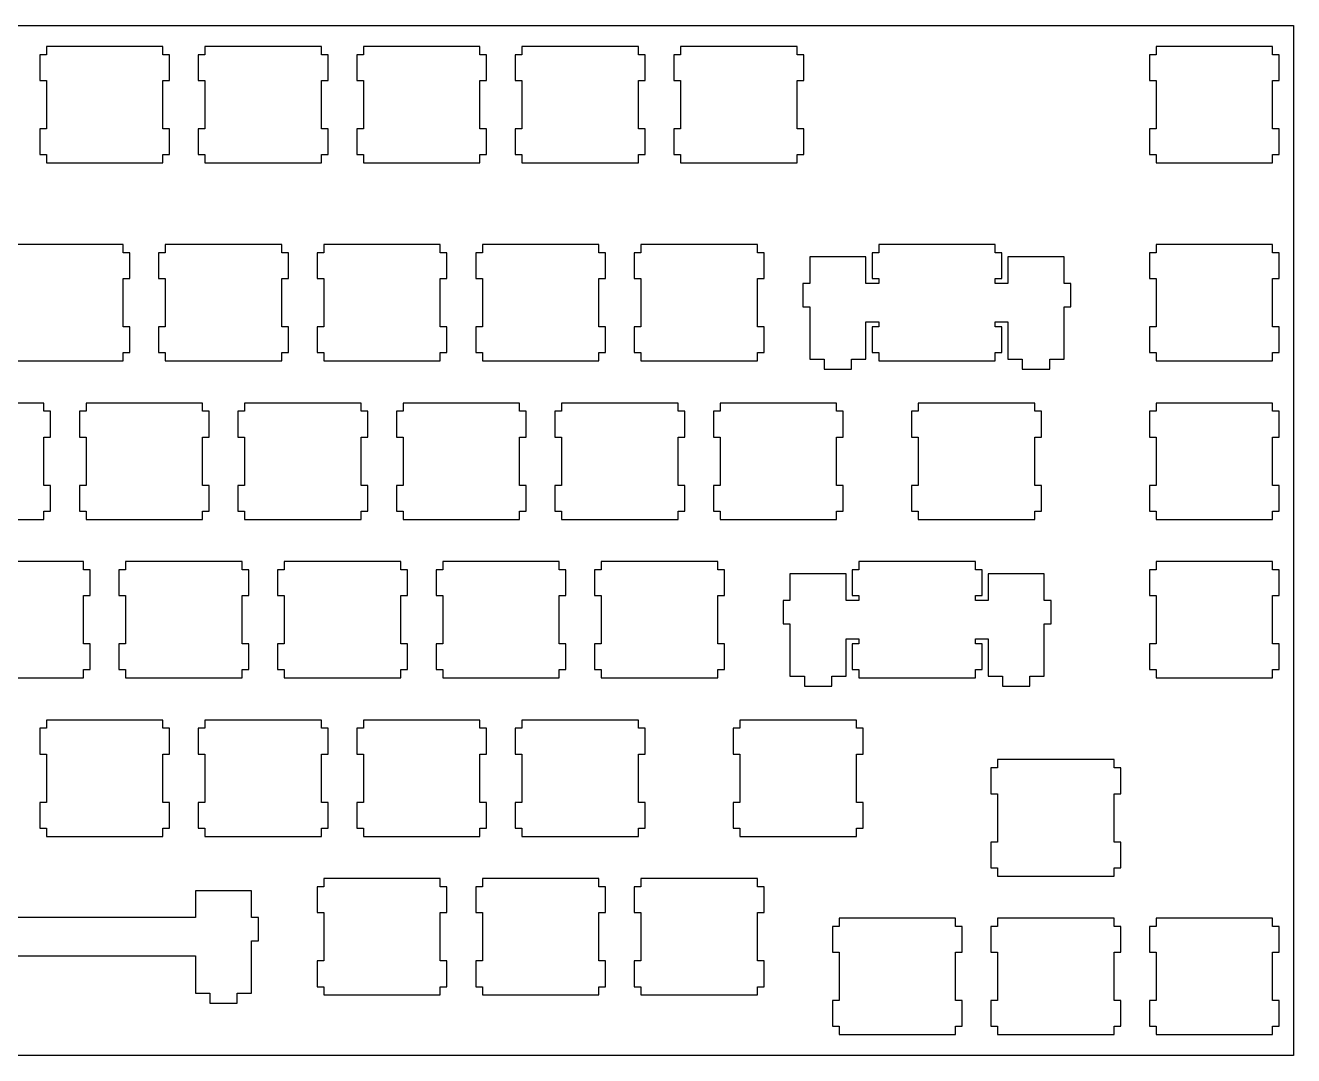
# Model space of a CAD drawing. Extents: x 0 to 310, y 0 to 124.
# Drawn here: x 157.3 to 309.7, y 0.3 to 124.1 of the extents above; entities that cross this region are included whole.
import ezdxf

# ---------------------------------------------------------------- set-up
doc = ezdxf.new("R2010")
doc.units = 0
doc.layers.get('0').update_dxf_attribs({"linetype": 'CONTINUOUS'})

msp = doc.modelspace()

# ---------------------------------------------------------------- linework, layer by layer
at = {"color": 0}
for p, q in [((0.09508, 124.083), (309.658, 124.083)), ((309.658, 124.083), (309.658, 0.25769)), ((159.782, 120.558), (158.981, 120.558)), ((158.981, 120.558), (158.981, 117.458)), ((159.782, 121.558), (159.782, 120.558)), ((173.782, 121.558), (159.782, 121.558)), ((173.782, 120.558), (173.782, 121.558)), ((174.581, 120.558), (173.782, 120.558)), ((174.581, 117.458), (174.581, 120.558)), ((178.832, 120.558), (178.031, 120.558)), ((178.031, 120.558), (178.031, 117.458)), ((178.832, 121.558), (178.832, 120.558)), ((192.832, 121.558), (178.832, 121.558)), ((192.832, 120.558), (192.832, 121.558)), ((193.631, 120.558), (192.832, 120.558)), ((193.631, 117.458), (193.631, 120.558)), ((197.882, 120.558), (197.081, 120.558)), ((197.081, 120.558), (197.081, 117.458)), ((197.882, 121.558), (197.882, 120.558)), ((211.882, 121.558), (197.882, 121.558)), ((211.882, 120.558), (211.882, 121.558)), ((212.681, 120.558), (211.882, 120.558)), ((212.681, 117.458), (212.681, 120.558)), ((216.932, 120.558), (216.131, 120.558)), ((216.131, 120.558), (216.131, 117.458)), ((216.932, 121.558), (216.932, 120.558)), ((230.932, 121.558), (216.932, 121.558)), ((230.932, 120.558), (230.932, 121.558)), ((231.731, 120.558), (230.932, 120.558)), ((231.731, 117.458), (231.731, 120.558)), ((235.982, 120.558), (235.181, 120.558)), ((235.181, 120.558), (235.181, 117.458)), ((235.982, 121.558), (235.982, 120.558)), ((249.982, 121.558), (235.982, 121.558)), ((249.982, 120.558), (249.982, 121.558)), ((250.781, 120.558), (249.982, 120.558)), ((250.781, 117.458), (250.781, 120.558)), ((293.132, 120.558), (292.331, 120.558)), ((292.331, 120.558), (292.331, 117.458)), ((293.132, 121.558), (293.132, 120.558)), ((307.132, 121.558), (293.132, 121.558)), ((307.132, 120.558), (307.132, 121.558)), ((307.931, 120.558), (307.132, 120.558)), ((307.931, 117.458), (307.931, 120.558)), ((158.981, 117.458), (159.782, 117.458)), ((159.782, 117.458), (159.782, 111.658)), ((173.782, 111.658), (173.782, 117.458)), ((173.782, 117.458), (174.581, 117.458)), ((178.031, 117.458), (178.832, 117.458)), ((178.832, 117.458), (178.832, 111.658)), ((192.832, 111.658), (192.832, 117.458)), ((192.832, 117.458), (193.631, 117.458)), ((197.081, 117.458), (197.882, 117.458)), ((197.882, 117.458), (197.882, 111.658)), ((211.882, 111.658), (211.882, 117.458)), ((211.882, 117.458), (212.681, 117.458)), ((216.131, 117.458), (216.932, 117.458)), ((216.932, 117.458), (216.932, 111.658)), ((230.932, 111.658), (230.932, 117.458)), ((230.932, 117.458), (231.731, 117.458)), ((235.181, 117.458), (235.982, 117.458)), ((235.982, 117.458), (235.982, 111.658)), ((249.982, 111.658), (249.982, 117.458)), ((249.982, 117.458), (250.781, 117.458)), ((292.331, 117.458), (293.132, 117.458)), ((293.132, 117.458), (293.132, 111.658)), ((307.132, 111.658), (307.132, 117.458)), ((307.132, 117.458), (307.931, 117.458)), ((159.782, 111.658), (158.981, 111.658)), ((158.981, 111.658), (158.981, 108.558)), ((174.581, 111.658), (173.782, 111.658)), ((174.581, 108.558), (174.581, 111.658)), ((178.832, 111.658), (178.031, 111.658)), ((178.031, 111.658), (178.031, 108.558)), ((193.631, 111.658), (192.832, 111.658)), ((193.631, 108.558), (193.631, 111.658)), ((197.882, 111.658), (197.081, 111.658)), ((197.081, 111.658), (197.081, 108.558)), ((212.681, 111.658), (211.882, 111.658)), ((212.681, 108.558), (212.681, 111.658)), ((216.932, 111.658), (216.131, 111.658)), ((216.131, 111.658), (216.131, 108.558)), ((231.731, 111.658), (230.932, 111.658)), ((231.731, 108.558), (231.731, 111.658)), ((235.982, 111.658), (235.181, 111.658)), ((235.181, 111.658), (235.181, 108.558)), ((250.781, 111.658), (249.982, 111.658)), ((250.781, 108.558), (250.781, 111.658)), ((293.132, 111.658), (292.331, 111.658)), ((292.331, 111.658), (292.331, 108.558)), ((307.931, 111.658), (307.132, 111.658)), ((307.931, 108.558), (307.931, 111.658)), ((158.981, 108.558), (159.782, 108.558)), ((159.782, 108.558), (159.782, 107.559)), ((173.782, 107.559), (173.782, 108.558)), ((173.782, 108.558), (174.581, 108.558)), ((178.031, 108.558), (178.832, 108.558)), ((178.832, 108.558), (178.832, 107.559)), ((192.832, 107.559), (192.832, 108.558)), ((192.832, 108.558), (193.631, 108.558)), ((197.081, 108.558), (197.882, 108.558)), ((197.882, 108.558), (197.882, 107.559)), ((211.882, 107.559), (211.882, 108.558)), ((211.882, 108.558), (212.681, 108.558)), ((216.131, 108.558), (216.932, 108.558)), ((216.932, 108.558), (216.932, 107.559)), ((230.932, 107.559), (230.932, 108.558)), ((230.932, 108.558), (231.731, 108.558)), ((235.181, 108.558), (235.982, 108.558)), ((235.982, 108.558), (235.982, 107.559)), ((249.982, 107.559), (249.982, 108.558)), ((249.982, 108.558), (250.781, 108.558)), ((292.331, 108.558), (293.132, 108.558)), ((293.132, 108.558), (293.132, 107.559)), ((307.132, 107.559), (307.132, 108.558)), ((307.132, 108.558), (307.931, 108.558)), ((159.782, 107.559), (173.782, 107.559)), ((178.832, 107.559), (192.832, 107.559)), ((197.882, 107.559), (211.882, 107.559)), ((216.932, 107.559), (230.932, 107.559)), ((235.982, 107.559), (249.982, 107.559)), ((293.132, 107.559), (307.132, 107.559)), ((169.019, 97.7456), (155.02, 97.7456)), ((169.019, 96.7465), (169.019, 97.7456)), ((174.07, 97.7456), (174.07, 96.7465)), ((188.069, 97.7456), (174.07, 97.7456)), ((188.069, 96.7465), (188.069, 97.7456)), ((193.12, 97.7456), (193.12, 96.7465)), ((207.119, 97.7456), (193.12, 97.7456)), ((207.119, 96.7465), (207.119, 97.7456)), ((212.17, 97.7456), (212.17, 96.7465)), ((226.169, 97.7456), (212.17, 97.7456)), ((226.169, 96.7465), (226.169, 97.7456)), ((231.22, 97.7456), (231.22, 96.7465)), ((245.219, 97.7456), (231.22, 97.7456)), ((245.219, 96.7465), (245.219, 97.7456)), ((259.795, 97.7456), (259.795, 96.7465)), ((273.794, 97.7456), (259.795, 97.7456)), ((273.794, 96.7465), (273.794, 97.7456)), ((293.132, 97.7456), (293.132, 96.7465)), ((307.132, 97.7456), (293.132, 97.7456)), ((307.132, 96.7465), (307.132, 97.7456)), ((169.82, 96.7465), (169.019, 96.7465)), ((169.82, 93.6459), (169.82, 96.7465)), ((174.07, 96.7465), (173.269, 96.7465)), ((173.269, 96.7465), (173.269, 93.6459)), ((188.87, 96.7465), (188.069, 96.7465)), ((188.87, 93.6459), (188.87, 96.7465)), ((193.12, 96.7465), (192.319, 96.7465)), ((192.319, 96.7465), (192.319, 93.6459)), ((207.92, 96.7465), (207.119, 96.7465)), ((207.92, 93.6459), (207.92, 96.7465)), ((212.17, 96.7465), (211.369, 96.7465)), ((211.369, 96.7465), (211.369, 93.6459)), ((226.97, 96.7465), (226.169, 96.7465)), ((226.97, 93.6459), (226.97, 96.7465)), ((231.22, 96.7465), (230.419, 96.7465)), ((230.419, 96.7465), (230.419, 93.6459)), ((246.02, 96.7465), (245.219, 96.7465)), ((246.02, 93.6459), (246.02, 96.7465)), ((258.269, 96.2766), (251.52, 96.2766)), ((251.52, 96.2766), (251.52, 93.0465)), ((258.269, 93.0465), (258.269, 96.2766)), ((259.795, 96.7465), (258.994, 96.7465)), ((258.994, 96.7465), (258.994, 93.6459)), ((274.595, 96.7465), (273.794, 96.7465)), ((274.595, 93.6459), (274.595, 96.7465)), ((282.069, 96.2766), (275.32, 96.2766)), ((275.32, 96.2766), (275.32, 93.0465)), ((282.069, 93.0465), (282.069, 96.2766)), ((293.132, 96.7465), (292.331, 96.7465)), ((292.331, 96.7465), (292.331, 93.6459)), ((307.931, 96.7465), (307.132, 96.7465)), ((307.931, 93.6459), (307.931, 96.7465)), ((169.019, 87.8459), (169.019, 93.6459)), ((169.019, 93.6459), (169.82, 93.6459)), ((173.269, 93.6459), (174.07, 93.6459)), ((174.07, 93.6459), (174.07, 87.8459)), ((188.069, 87.8459), (188.069, 93.6459)), ((188.069, 93.6459), (188.87, 93.6459)), ((192.319, 93.6459), (193.12, 93.6459)), ((193.12, 93.6459), (193.12, 87.8459)), ((207.119, 87.8459), (207.119, 93.6459)), ((207.119, 93.6459), (207.92, 93.6459)), ((211.369, 93.6459), (212.17, 93.6459)), ((212.17, 93.6459), (212.17, 87.8459)), ((226.169, 87.8459), (226.169, 93.6459)), ((226.169, 93.6459), (226.97, 93.6459)), ((230.419, 93.6459), (231.22, 93.6459)), ((231.22, 93.6459), (231.22, 87.8459)), ((245.219, 87.8459), (245.219, 93.6459)), ((245.219, 93.6459), (246.02, 93.6459)), ((251.52, 93.0465), (250.694, 93.0465)), ((250.694, 93.0465), (250.694, 90.2462)), ((259.795, 93.0465), (258.269, 93.0465)), ((258.994, 93.6459), (259.795, 93.6459)), ((259.795, 93.6459), (259.795, 93.0465)), ((273.794, 93.0465), (273.794, 93.6459)), ((273.794, 93.6459), (274.595, 93.6459)), ((275.32, 93.0465), (273.794, 93.0465)), ((282.895, 93.0465), (282.069, 93.0465)), ((282.895, 90.2462), (282.895, 93.0465)), ((292.331, 93.6459), (293.132, 93.6459)), ((293.132, 93.6459), (293.132, 87.8459)), ((307.132, 87.8459), (307.132, 93.6459)), ((307.132, 93.6459), (307.931, 93.6459)), ((250.694, 90.2462), (251.52, 90.2462)), ((251.52, 90.2462), (251.52, 83.9763)), ((282.069, 83.9763), (282.069, 90.2462)), ((282.069, 90.2462), (282.895, 90.2462)), ((258.269, 83.9763), (258.269, 88.4467)), ((258.269, 88.4467), (259.795, 88.4467)), ((259.795, 88.4467), (259.795, 87.8459)), ((273.794, 87.8459), (273.794, 88.4467)), ((273.794, 88.4467), (275.32, 88.4467)), ((275.32, 88.4467), (275.32, 83.9763)), ((169.82, 87.8459), (169.019, 87.8459)), ((169.82, 84.7467), (169.82, 87.8459)), ((174.07, 87.8459), (173.269, 87.8459)), ((173.269, 87.8459), (173.269, 84.7467)), ((188.87, 87.8459), (188.069, 87.8459)), ((188.87, 84.7467), (188.87, 87.8459)), ((193.12, 87.8459), (192.319, 87.8459)), ((192.319, 87.8459), (192.319, 84.7467)), ((207.92, 87.8459), (207.119, 87.8459)), ((207.92, 84.7467), (207.92, 87.8459)), ((212.17, 87.8459), (211.369, 87.8459)), ((211.369, 87.8459), (211.369, 84.7467)), ((226.97, 87.8459), (226.169, 87.8459)), ((226.97, 84.7467), (226.97, 87.8459)), ((231.22, 87.8459), (230.419, 87.8459)), ((230.419, 87.8459), (230.419, 84.7467)), ((246.02, 87.8459), (245.219, 87.8459)), ((246.02, 84.7467), (246.02, 87.8459)), ((259.795, 87.8459), (258.994, 87.8459)), ((258.994, 87.8459), (258.994, 84.7467)), ((274.595, 87.8459), (273.794, 87.8459)), ((274.595, 84.7467), (274.595, 87.8459)), ((293.132, 87.8459), (292.331, 87.8459)), ((292.331, 87.8459), (292.331, 84.7467)), ((307.931, 87.8459), (307.132, 87.8459)), ((307.931, 84.7467), (307.931, 87.8459)), ((169.019, 83.7463), (169.019, 84.7467)), ((169.019, 84.7467), (169.82, 84.7467)), ((173.269, 84.7467), (174.07, 84.7467)), ((174.07, 84.7467), (174.07, 83.7463)), ((188.069, 83.7463), (188.069, 84.7467)), ((188.069, 84.7467), (188.87, 84.7467)), ((192.319, 84.7467), (193.12, 84.7467)), ((193.12, 84.7467), (193.12, 83.7463)), ((207.119, 83.7463), (207.119, 84.7467)), ((207.119, 84.7467), (207.92, 84.7467)), ((211.369, 84.7467), (212.17, 84.7467)), ((212.17, 84.7467), (212.17, 83.7463)), ((226.169, 83.7463), (226.169, 84.7467)), ((226.169, 84.7467), (226.97, 84.7467)), ((230.419, 84.7467), (231.22, 84.7467)), ((231.22, 84.7467), (231.22, 83.7463)), ((245.219, 83.7463), (245.219, 84.7467)), ((245.219, 84.7467), (246.02, 84.7467)), ((251.52, 83.9763), (253.243, 83.9763)), ((253.243, 83.9763), (253.243, 82.7761)), ((256.544, 82.7761), (256.544, 83.9763)), ((256.544, 83.9763), (258.269, 83.9763)), ((258.994, 84.7467), (259.795, 84.7467)), ((259.795, 84.7467), (259.795, 83.7463)), ((273.794, 83.7463), (273.794, 84.7467)), ((273.794, 84.7467), (274.595, 84.7467)), ((275.32, 83.9763), (277.045, 83.9763)), ((277.045, 83.9763), (277.045, 82.7761)), ((280.344, 82.7761), (280.344, 83.9763)), ((280.344, 83.9763), (282.069, 83.9763)), ((292.331, 84.7467), (293.132, 84.7467)), ((293.132, 84.7467), (293.132, 83.7463)), ((307.132, 83.7463), (307.132, 84.7467)), ((307.132, 84.7467), (307.931, 84.7467)), ((155.02, 83.7463), (169.019, 83.7463)), ((174.07, 83.7463), (188.069, 83.7463)), ((193.12, 83.7463), (207.119, 83.7463)), ((212.17, 83.7463), (226.169, 83.7463)), ((231.22, 83.7463), (245.219, 83.7463)), ((253.243, 82.7761), (256.544, 82.7761)), ((259.795, 83.7463), (273.794, 83.7463)), ((277.045, 82.7761), (280.344, 82.7761)), ((293.132, 83.7463), (307.132, 83.7463)), ((159.494, 78.6956), (145.495, 78.6956)), ((159.494, 77.6965), (159.494, 78.6956)), ((164.545, 78.6956), (164.545, 77.6965)), ((178.544, 78.6956), (164.545, 78.6956)), ((178.544, 77.6965), (178.544, 78.6956)), ((183.595, 78.6956), (183.595, 77.6965)), ((197.594, 78.6956), (183.595, 78.6956)), ((197.594, 77.6965), (197.594, 78.6956)), ((202.645, 78.6956), (202.645, 77.6965)), ((216.644, 78.6956), (202.645, 78.6956)), ((216.644, 77.6965), (216.644, 78.6956)), ((221.695, 78.6956), (221.695, 77.6965)), ((235.694, 78.6956), (221.695, 78.6956)), ((235.694, 77.6965), (235.694, 78.6956)), ((240.745, 78.6956), (240.745, 77.6965)), ((254.744, 78.6956), (240.745, 78.6956)), ((254.744, 77.6965), (254.744, 78.6956)), ((264.557, 78.6956), (264.557, 77.6965)), ((278.557, 78.6956), (264.557, 78.6956)), ((278.557, 77.6965), (278.557, 78.6956)), ((293.132, 78.6956), (293.132, 77.6965)), ((307.132, 78.6956), (293.132, 78.6956)), ((307.132, 77.6965), (307.132, 78.6956)), ((160.295, 77.6965), (159.494, 77.6965)), ((160.295, 74.5959), (160.295, 77.6965)), ((164.545, 77.6965), (163.744, 77.6965)), ((163.744, 77.6965), (163.744, 74.5959)), ((179.345, 77.6965), (178.544, 77.6965)), ((179.345, 74.5959), (179.345, 77.6965)), ((183.595, 77.6965), (182.794, 77.6965)), ((182.794, 77.6965), (182.794, 74.5959)), ((198.395, 77.6965), (197.594, 77.6965)), ((198.395, 74.5959), (198.395, 77.6965)), ((202.645, 77.6965), (201.844, 77.6965)), ((201.844, 77.6965), (201.844, 74.5959)), ((217.445, 77.6965), (216.644, 77.6965)), ((217.445, 74.5959), (217.445, 77.6965)), ((221.695, 77.6965), (220.894, 77.6965)), ((220.894, 77.6965), (220.894, 74.5959)), ((236.495, 77.6965), (235.694, 77.6965)), ((236.495, 74.5959), (236.495, 77.6965)), ((240.745, 77.6965), (239.944, 77.6965)), ((239.944, 77.6965), (239.944, 74.5959)), ((255.545, 77.6965), (254.744, 77.6965)), ((255.545, 74.5959), (255.545, 77.6965)), ((264.557, 77.6965), (263.756, 77.6965)), ((263.756, 77.6965), (263.756, 74.5959)), ((279.356, 77.6965), (278.557, 77.6965)), ((279.356, 74.5959), (279.356, 77.6965)), ((293.132, 77.6965), (292.331, 77.6965)), ((292.331, 77.6965), (292.331, 74.5959)), ((307.931, 77.6965), (307.132, 77.6965)), ((307.931, 74.5959), (307.931, 77.6965)), ((159.494, 68.7959), (159.494, 74.5959)), ((159.494, 74.5959), (160.295, 74.5959)), ((163.744, 74.5959), (164.545, 74.5959)), ((164.545, 74.5959), (164.545, 68.7959)), ((178.544, 68.7959), (178.544, 74.5959)), ((178.544, 74.5959), (179.345, 74.5959)), ((182.794, 74.5959), (183.595, 74.5959)), ((183.595, 74.5959), (183.595, 68.7959)), ((197.594, 68.7959), (197.594, 74.5959)), ((197.594, 74.5959), (198.395, 74.5959)), ((201.844, 74.5959), (202.645, 74.5959)), ((202.645, 74.5959), (202.645, 68.7959)), ((216.644, 68.7959), (216.644, 74.5959)), ((216.644, 74.5959), (217.445, 74.5959)), ((220.894, 74.5959), (221.695, 74.5959)), ((221.695, 74.5959), (221.695, 68.7959)), ((235.694, 68.7959), (235.694, 74.5959)), ((235.694, 74.5959), (236.495, 74.5959)), ((239.944, 74.5959), (240.745, 74.5959)), ((240.745, 74.5959), (240.745, 68.7959)), ((254.744, 68.7959), (254.744, 74.5959)), ((254.744, 74.5959), (255.545, 74.5959)), ((263.756, 74.5959), (264.557, 74.5959)), ((264.557, 74.5959), (264.557, 68.7959)), ((278.557, 68.7959), (278.557, 74.5959)), ((278.557, 74.5959), (279.356, 74.5959)), ((292.331, 74.5959), (293.132, 74.5959)), ((293.132, 74.5959), (293.132, 68.7959)), ((307.132, 68.7959), (307.132, 74.5959)), ((307.132, 74.5959), (307.931, 74.5959)), ((160.295, 68.7959), (159.494, 68.7959)), ((160.295, 65.6967), (160.295, 68.7959)), ((164.545, 68.7959), (163.744, 68.7959)), ((163.744, 68.7959), (163.744, 65.6967)), ((179.345, 68.7959), (178.544, 68.7959)), ((179.345, 65.6967), (179.345, 68.7959)), ((183.595, 68.7959), (182.794, 68.7959)), ((182.794, 68.7959), (182.794, 65.6967)), ((198.395, 68.7959), (197.594, 68.7959)), ((198.395, 65.6967), (198.395, 68.7959)), ((202.645, 68.7959), (201.844, 68.7959)), ((201.844, 68.7959), (201.844, 65.6967)), ((217.445, 68.7959), (216.644, 68.7959)), ((217.445, 65.6967), (217.445, 68.7959)), ((221.695, 68.7959), (220.894, 68.7959)), ((220.894, 68.7959), (220.894, 65.6967)), ((236.495, 68.7959), (235.694, 68.7959)), ((236.495, 65.6967), (236.495, 68.7959)), ((240.745, 68.7959), (239.944, 68.7959)), ((239.944, 68.7959), (239.944, 65.6967)), ((255.545, 68.7959), (254.744, 68.7959)), ((255.545, 65.6967), (255.545, 68.7959)), ((264.557, 68.7959), (263.756, 68.7959)), ((263.756, 68.7959), (263.756, 65.6967)), ((279.356, 68.7959), (278.557, 68.7959)), ((279.356, 65.6967), (279.356, 68.7959)), ((293.132, 68.7959), (292.331, 68.7959)), ((292.331, 68.7959), (292.331, 65.6967)), ((307.931, 68.7959), (307.132, 68.7959)), ((307.931, 65.6967), (307.931, 68.7959)), ((159.494, 64.6963), (159.494, 65.6967)), ((159.494, 65.6967), (160.295, 65.6967)), ((163.744, 65.6967), (164.545, 65.6967)), ((164.545, 65.6967), (164.545, 64.6963)), ((178.544, 64.6963), (178.544, 65.6967)), ((178.544, 65.6967), (179.345, 65.6967)), ((182.794, 65.6967), (183.595, 65.6967)), ((183.595, 65.6967), (183.595, 64.6963)), ((197.594, 64.6963), (197.594, 65.6967)), ((197.594, 65.6967), (198.395, 65.6967)), ((201.844, 65.6967), (202.645, 65.6967)), ((202.645, 65.6967), (202.645, 64.6963)), ((216.644, 64.6963), (216.644, 65.6967)), ((216.644, 65.6967), (217.445, 65.6967)), ((220.894, 65.6967), (221.695, 65.6967)), ((221.695, 65.6967), (221.695, 64.6963)), ((235.694, 64.6963), (235.694, 65.6967)), ((235.694, 65.6967), (236.495, 65.6967)), ((239.944, 65.6967), (240.745, 65.6967)), ((240.745, 65.6967), (240.745, 64.6963)), ((254.744, 64.6963), (254.744, 65.6967)), ((254.744, 65.6967), (255.545, 65.6967)), ((263.756, 65.6967), (264.557, 65.6967)), ((264.557, 65.6967), (264.557, 64.6963)), ((278.557, 64.6963), (278.557, 65.6967)), ((278.557, 65.6967), (279.356, 65.6967)), ((292.331, 65.6967), (293.132, 65.6967)), ((293.132, 65.6967), (293.132, 64.6963)), ((307.132, 64.6963), (307.132, 65.6967)), ((307.132, 65.6967), (307.931, 65.6967)), ((145.495, 64.6963), (159.494, 64.6963)), ((164.545, 64.6963), (178.544, 64.6963)), ((183.595, 64.6963), (197.594, 64.6963)), ((202.645, 64.6963), (216.644, 64.6963)), ((221.695, 64.6963), (235.694, 64.6963)), ((240.745, 64.6963), (254.744, 64.6963)), ((264.557, 64.6963), (278.557, 64.6963)), ((293.132, 64.6963), (307.132, 64.6963)), ((164.257, 59.6456), (150.257, 59.6456)), ((164.257, 58.6465), (164.257, 59.6456)), ((169.307, 59.6456), (169.307, 58.6465)), ((183.307, 59.6456), (169.307, 59.6456)), ((183.307, 58.6465), (183.307, 59.6456)), ((188.357, 59.6456), (188.357, 58.6465)), ((202.357, 59.6456), (188.357, 59.6456)), ((202.357, 58.6465), (202.357, 59.6456)), ((207.407, 59.6456), (207.407, 58.6465)), ((221.407, 59.6456), (207.407, 59.6456)), ((221.407, 58.6465), (221.407, 59.6456)), ((226.457, 59.6456), (226.457, 58.6465)), ((240.457, 59.6456), (226.457, 59.6456)), ((240.457, 58.6465), (240.457, 59.6456)), ((257.412, 59.6456), (257.412, 58.6465)), ((271.413, 59.6456), (257.412, 59.6456)), ((271.413, 58.6465), (271.413, 59.6456)), ((293.132, 59.6456), (293.132, 58.6465)), ((307.132, 59.6456), (293.132, 59.6456)), ((307.132, 58.6465), (307.132, 59.6456)), ((165.056, 58.6465), (164.257, 58.6465)), ((165.056, 55.5459), (165.056, 58.6465)), ((169.307, 58.6465), (168.506, 58.6465)), ((168.506, 58.6465), (168.506, 55.5459)), ((184.106, 58.6465), (183.307, 58.6465)), ((184.106, 55.5459), (184.106, 58.6465)), ((188.357, 58.6465), (187.556, 58.6465)), ((187.556, 58.6465), (187.556, 55.5459)), ((203.156, 58.6465), (202.357, 58.6465)), ((203.156, 55.5459), (203.156, 58.6465)), ((207.407, 58.6465), (206.606, 58.6465)), ((206.606, 58.6465), (206.606, 55.5459)), ((222.206, 58.6465), (221.407, 58.6465)), ((222.206, 55.5459), (222.206, 58.6465)), ((226.457, 58.6465), (225.656, 58.6465)), ((225.656, 58.6465), (225.656, 55.5459)), ((241.256, 58.6465), (240.457, 58.6465)), ((241.256, 55.5459), (241.256, 58.6465)), ((255.888, 58.1766), (249.137, 58.1766)), ((249.137, 58.1766), (249.137, 54.9465)), ((255.888, 54.9465), (255.888, 58.1766)), ((257.412, 58.6465), (256.611, 58.6465)), ((256.611, 58.6465), (256.611, 55.5459)), ((272.212, 58.6465), (271.413, 58.6465)), ((272.212, 55.5459), (272.212, 58.6465)), ((279.688, 58.1766), (272.937, 58.1766)), ((272.937, 58.1766), (272.937, 54.9465)), ((279.688, 54.9465), (279.688, 58.1766)), ((293.132, 58.6465), (292.331, 58.6465)), ((292.331, 58.6465), (292.331, 55.5459)), ((307.931, 58.6465), (307.132, 58.6465)), ((307.931, 55.5459), (307.931, 58.6465)), ((164.257, 49.7459), (164.257, 55.5459)), ((164.257, 55.5459), (165.056, 55.5459)), ((168.506, 55.5459), (169.307, 55.5459)), ((169.307, 55.5459), (169.307, 49.7459)), ((183.307, 49.7459), (183.307, 55.5459)), ((183.307, 55.5459), (184.106, 55.5459)), ((187.556, 55.5459), (188.357, 55.5459)), ((188.357, 55.5459), (188.357, 49.7459)), ((202.357, 49.7459), (202.357, 55.5459)), ((202.357, 55.5459), (203.156, 55.5459)), ((206.606, 55.5459), (207.407, 55.5459)), ((207.407, 55.5459), (207.407, 49.7459)), ((221.407, 49.7459), (221.407, 55.5459)), ((221.407, 55.5459), (222.206, 55.5459)), ((225.656, 55.5459), (226.457, 55.5459)), ((226.457, 55.5459), (226.457, 49.7459)), ((240.457, 49.7459), (240.457, 55.5459)), ((240.457, 55.5459), (241.256, 55.5459)), ((249.137, 54.9465), (248.313, 54.9465)), ((248.313, 54.9465), (248.313, 52.1462)), ((257.412, 54.9465), (255.888, 54.9465)), ((256.611, 55.5459), (257.412, 55.5459)), ((257.412, 55.5459), (257.412, 54.9465)), ((271.413, 54.9465), (271.413, 55.5459)), ((271.413, 55.5459), (272.212, 55.5459)), ((272.937, 54.9465), (271.413, 54.9465)), ((280.512, 54.9465), (279.688, 54.9465)), ((280.512, 52.1462), (280.512, 54.9465)), ((292.331, 55.5459), (293.132, 55.5459)), ((293.132, 55.5459), (293.132, 49.7459)), ((307.132, 49.7459), (307.132, 55.5459)), ((307.132, 55.5459), (307.931, 55.5459)), ((248.313, 52.1462), (249.137, 52.1462)), ((249.137, 52.1462), (249.137, 45.8763)), ((279.688, 45.8763), (279.688, 52.1462)), ((279.688, 52.1462), (280.512, 52.1462)), ((255.888, 45.8763), (255.888, 50.3467)), ((255.888, 50.3467), (257.412, 50.3467)), ((257.412, 50.3467), (257.412, 49.7459)), ((271.413, 49.7459), (271.413, 50.3467)), ((271.413, 50.3467), (272.937, 50.3467)), ((272.937, 50.3467), (272.937, 45.8763)), ((165.056, 49.7459), (164.257, 49.7459)), ((165.056, 46.6467), (165.056, 49.7459)), ((169.307, 49.7459), (168.506, 49.7459)), ((168.506, 49.7459), (168.506, 46.6467)), ((184.106, 49.7459), (183.307, 49.7459)), ((184.106, 46.6467), (184.106, 49.7459)), ((188.357, 49.7459), (187.556, 49.7459)), ((187.556, 49.7459), (187.556, 46.6467)), ((203.156, 49.7459), (202.357, 49.7459)), ((203.156, 46.6467), (203.156, 49.7459)), ((207.407, 49.7459), (206.606, 49.7459)), ((206.606, 49.7459), (206.606, 46.6467)), ((222.206, 49.7459), (221.407, 49.7459)), ((222.206, 46.6467), (222.206, 49.7459)), ((226.457, 49.7459), (225.656, 49.7459)), ((225.656, 49.7459), (225.656, 46.6467)), ((241.256, 49.7459), (240.457, 49.7459)), ((241.256, 46.6467), (241.256, 49.7459)), ((257.412, 49.7459), (256.611, 49.7459)), ((256.611, 49.7459), (256.611, 46.6467)), ((272.212, 49.7459), (271.413, 49.7459)), ((272.212, 46.6467), (272.212, 49.7459)), ((293.132, 49.7459), (292.331, 49.7459)), ((292.331, 49.7459), (292.331, 46.6467)), ((307.931, 49.7459), (307.132, 49.7459)), ((307.931, 46.6467), (307.931, 49.7459)), ((164.257, 45.6463), (164.257, 46.6467)), ((164.257, 46.6467), (165.056, 46.6467)), ((168.506, 46.6467), (169.307, 46.6467)), ((169.307, 46.6467), (169.307, 45.6463)), ((183.307, 45.6463), (183.307, 46.6467)), ((183.307, 46.6467), (184.106, 46.6467)), ((187.556, 46.6467), (188.357, 46.6467)), ((188.357, 46.6467), (188.357, 45.6463)), ((202.357, 45.6463), (202.357, 46.6467)), ((202.357, 46.6467), (203.156, 46.6467)), ((206.606, 46.6467), (207.407, 46.6467)), ((207.407, 46.6467), (207.407, 45.6463)), ((221.407, 45.6463), (221.407, 46.6467)), ((221.407, 46.6467), (222.206, 46.6467)), ((225.656, 46.6467), (226.457, 46.6467)), ((226.457, 46.6467), (226.457, 45.6463)), ((240.457, 45.6463), (240.457, 46.6467)), ((240.457, 46.6467), (241.256, 46.6467)), ((249.137, 45.8763), (250.862, 45.8763)), ((250.862, 45.8763), (250.862, 44.6761)), ((254.161, 44.6761), (254.161, 45.8763)), ((254.161, 45.8763), (255.888, 45.8763)), ((256.611, 46.6467), (257.412, 46.6467)), ((257.412, 46.6467), (257.412, 45.6463)), ((271.413, 45.6463), (271.413, 46.6467)), ((271.413, 46.6467), (272.212, 46.6467)), ((272.937, 45.8763), (274.662, 45.8763)), ((274.662, 45.8763), (274.662, 44.6761)), ((277.963, 44.6761), (277.963, 45.8763)), ((277.963, 45.8763), (279.688, 45.8763)), ((292.331, 46.6467), (293.132, 46.6467)), ((293.132, 46.6467), (293.132, 45.6463)), ((307.132, 45.6463), (307.132, 46.6467)), ((307.132, 46.6467), (307.931, 46.6467)), ((150.257, 45.6463), (164.257, 45.6463)), ((169.307, 45.6463), (183.307, 45.6463)), ((188.357, 45.6463), (202.357, 45.6463)), ((207.407, 45.6463), (221.407, 45.6463)), ((226.457, 45.6463), (240.457, 45.6463)), ((250.862, 44.6761), (254.161, 44.6761)), ((257.412, 45.6463), (271.413, 45.6463)), ((274.662, 44.6761), (277.963, 44.6761)), ((293.132, 45.6463), (307.132, 45.6463)), ((159.782, 40.5955), (159.782, 39.5965)), ((173.782, 40.5955), (159.782, 40.5955)), ((173.782, 39.5965), (173.782, 40.5955)), ((178.832, 40.5955), (178.832, 39.5965)), ((192.832, 40.5955), (178.832, 40.5955)), ((192.832, 39.5965), (192.832, 40.5955)), ((197.882, 40.5955), (197.882, 39.5965)), ((211.882, 40.5955), (197.882, 40.5955)), ((211.882, 39.5965), (211.882, 40.5955)), ((216.932, 40.5955), (216.932, 39.5965)), ((230.932, 40.5955), (216.932, 40.5955)), ((230.932, 39.5965), (230.932, 40.5955)), ((243.126, 40.5955), (243.126, 39.5965)), ((257.125, 40.5955), (243.126, 40.5955)), ((257.125, 39.5965), (257.125, 40.5955)), ((159.782, 39.5965), (158.981, 39.5965)), ((158.981, 39.5965), (158.981, 36.4959)), ((174.581, 39.5965), (173.782, 39.5965)), ((174.581, 36.4959), (174.581, 39.5965)), ((178.832, 39.5965), (178.031, 39.5965)), ((178.031, 39.5965), (178.031, 36.4959)), ((193.631, 39.5965), (192.832, 39.5965)), ((193.631, 36.4959), (193.631, 39.5965)), ((197.882, 39.5965), (197.081, 39.5965)), ((197.081, 39.5965), (197.081, 36.4959)), ((212.681, 39.5965), (211.882, 39.5965)), ((212.681, 36.4959), (212.681, 39.5965)), ((216.932, 39.5965), (216.131, 39.5965)), ((216.131, 39.5965), (216.131, 36.4959)), ((231.731, 39.5965), (230.932, 39.5965)), ((231.731, 36.4959), (231.731, 39.5965)), ((243.126, 39.5965), (242.325, 39.5965)), ((242.325, 39.5965), (242.325, 36.4959)), ((257.926, 39.5965), (257.125, 39.5965)), ((257.926, 36.4959), (257.926, 39.5965)), ((158.981, 36.4959), (159.782, 36.4959)), ((159.782, 36.4959), (159.782, 30.6958)), ((173.782, 30.6958), (173.782, 36.4959)), ((173.782, 36.4959), (174.581, 36.4959)), ((178.031, 36.4959), (178.832, 36.4959)), ((178.832, 36.4959), (178.832, 30.6958)), ((192.832, 30.6958), (192.832, 36.4959)), ((192.832, 36.4959), (193.631, 36.4959)), ((197.081, 36.4959), (197.882, 36.4959)), ((197.882, 36.4959), (197.882, 30.6958)), ((211.882, 30.6958), (211.882, 36.4959)), ((211.882, 36.4959), (212.681, 36.4959)), ((216.131, 36.4959), (216.932, 36.4959)), ((216.932, 36.4959), (216.932, 30.6958)), ((230.932, 30.6958), (230.932, 36.4959)), ((230.932, 36.4959), (231.731, 36.4959)), ((242.325, 36.4959), (243.126, 36.4959)), ((243.126, 36.4959), (243.126, 30.6958)), ((257.125, 30.6958), (257.125, 36.4959)), ((257.125, 36.4959), (257.926, 36.4959)), ((274.082, 35.833), (274.082, 34.8327)), ((288.082, 35.833), (274.082, 35.833)), ((288.082, 34.8327), (288.082, 35.833)), ((274.082, 34.8327), (273.281, 34.8327)), ((273.281, 34.8327), (273.281, 31.7335)), ((288.881, 34.8327), (288.082, 34.8327)), ((288.881, 31.7335), (288.881, 34.8327)), ((159.782, 30.6958), (158.981, 30.6958)), ((158.981, 30.6958), (158.981, 27.5966)), ((174.581, 30.6958), (173.782, 30.6958)), ((174.581, 27.5966), (174.581, 30.6958)), ((178.832, 30.6958), (178.031, 30.6958)), ((178.031, 30.6958), (178.031, 27.5966)), ((193.631, 30.6958), (192.832, 30.6958)), ((193.631, 27.5966), (193.631, 30.6958)), ((197.882, 30.6958), (197.081, 30.6958)), ((197.081, 30.6958), (197.081, 27.5966)), ((212.681, 30.6958), (211.882, 30.6958)), ((212.681, 27.5966), (212.681, 30.6958)), ((216.932, 30.6958), (216.131, 30.6958)), ((216.131, 30.6958), (216.131, 27.5966)), ((231.731, 30.6958), (230.932, 30.6958)), ((231.731, 27.5966), (231.731, 30.6958)), ((243.126, 30.6958), (242.325, 30.6958)), ((242.325, 30.6958), (242.325, 27.5966)), ((257.926, 30.6958), (257.125, 30.6958)), ((257.926, 27.5966), (257.926, 30.6958)), ((273.281, 31.7335), (274.082, 31.7335)), ((274.082, 31.7335), (274.082, 25.9333)), ((288.082, 25.9333), (288.082, 31.7335)), ((288.082, 31.7335), (288.881, 31.7335)), ((158.981, 27.5966), (159.782, 27.5966)), ((159.782, 27.5966), (159.782, 26.5961)), ((173.782, 26.5961), (173.782, 27.5966)), ((173.782, 27.5966), (174.581, 27.5966)), ((178.031, 27.5966), (178.832, 27.5966)), ((178.832, 27.5966), (178.832, 26.5961)), ((192.832, 26.5961), (192.832, 27.5966)), ((192.832, 27.5966), (193.631, 27.5966)), ((197.081, 27.5966), (197.882, 27.5966)), ((197.882, 27.5966), (197.882, 26.5961)), ((211.882, 26.5961), (211.882, 27.5966)), ((211.882, 27.5966), (212.681, 27.5966)), ((216.131, 27.5966), (216.932, 27.5966)), ((216.932, 27.5966), (216.932, 26.5961)), ((230.932, 26.5961), (230.932, 27.5966)), ((230.932, 27.5966), (231.731, 27.5966)), ((242.325, 27.5966), (243.126, 27.5966)), ((243.126, 27.5966), (243.126, 26.5961)), ((257.125, 26.5961), (257.125, 27.5966)), ((257.125, 27.5966), (257.926, 27.5966)), ((159.782, 26.5961), (173.782, 26.5961)), ((178.832, 26.5961), (192.832, 26.5961)), ((197.882, 26.5961), (211.882, 26.5961)), ((216.932, 26.5961), (230.932, 26.5961)), ((243.126, 26.5961), (257.125, 26.5961)), ((274.082, 25.9333), (273.281, 25.9333)), ((273.281, 25.9333), (273.281, 22.8327)), ((288.881, 25.9333), (288.082, 25.9333)), ((288.881, 22.8327), (288.881, 25.9333)), ((193.12, 21.5456), (193.12, 20.5466)), ((207.119, 21.5456), (193.12, 21.5456)), ((207.119, 20.5466), (207.119, 21.5456)), ((212.17, 21.5456), (212.17, 20.5466)), ((226.169, 21.5456), (212.17, 21.5456)), ((226.169, 20.5466), (226.169, 21.5456)), ((231.22, 21.5456), (231.22, 20.5466)), ((245.219, 21.5456), (231.22, 21.5456)), ((245.219, 20.5466), (245.219, 21.5456)), ((273.281, 22.8327), (274.082, 22.8327)), ((274.082, 22.8327), (274.082, 21.8336)), ((274.082, 21.8336), (288.082, 21.8336)), ((288.082, 21.8336), (288.082, 22.8327)), ((288.082, 22.8327), (288.881, 22.8327)), ((184.438, 20.0767), (177.687, 20.0767)), ((177.687, 20.0767), (177.687, 16.8465)), ((184.438, 16.8465), (184.438, 20.0767)), ((193.12, 20.5466), (192.319, 20.5466)), ((192.319, 20.5466), (192.319, 17.446)), ((207.92, 20.5466), (207.119, 20.5466)), ((207.92, 17.446), (207.92, 20.5466)), ((212.17, 20.5466), (211.369, 20.5466)), ((211.369, 20.5466), (211.369, 17.446)), ((226.97, 20.5466), (226.169, 20.5466)), ((226.97, 17.446), (226.97, 20.5466)), ((231.22, 20.5466), (230.419, 20.5466)), ((230.419, 20.5466), (230.419, 17.446)), ((246.02, 20.5466), (245.219, 20.5466)), ((246.02, 17.446), (246.02, 20.5466)), ((177.687, 16.8465), (138.063, 16.8465)), ((185.262, 16.8465), (184.438, 16.8465)), ((185.262, 14.0463), (185.262, 16.8465)), ((192.319, 17.446), (193.12, 17.446)), ((193.12, 17.446), (193.12, 11.6458)), ((207.119, 11.6458), (207.119, 17.446)), ((207.119, 17.446), (207.92, 17.446)), ((211.369, 17.446), (212.17, 17.446)), ((212.17, 17.446), (212.17, 11.6458)), ((226.169, 11.6458), (226.169, 17.446)), ((226.169, 17.446), (226.97, 17.446)), ((230.419, 17.446), (231.22, 17.446)), ((231.22, 17.446), (231.22, 11.6458)), ((245.219, 11.6458), (245.219, 17.446)), ((245.219, 17.446), (246.02, 17.446)), ((255.032, 16.7831), (255.032, 15.7827)), ((269.032, 16.7831), (255.032, 16.7831)), ((269.032, 15.7827), (269.032, 16.7831)), ((274.082, 16.7831), (274.082, 15.7827)), ((288.082, 16.7831), (274.082, 16.7831)), ((288.082, 15.7827), (288.082, 16.7831)), ((293.132, 16.7831), (293.132, 15.7827)), ((307.132, 16.7831), (293.132, 16.7831)), ((307.132, 15.7827), (307.132, 16.7831)), ((255.032, 15.7827), (254.231, 15.7827)), ((254.231, 15.7827), (254.231, 12.6848)), ((269.831, 15.7827), (269.032, 15.7827)), ((269.831, 12.6848), (269.831, 15.7827)), ((274.082, 15.7827), (273.281, 15.7827)), ((273.281, 15.7827), (273.281, 12.6848)), ((288.881, 15.7827), (288.082, 15.7827)), ((288.881, 12.6848), (288.881, 15.7827)), ((293.132, 15.7827), (292.331, 15.7827)), ((292.331, 15.7827), (292.331, 12.6848)), ((307.931, 15.7827), (307.132, 15.7827)), ((307.931, 12.6848), (307.931, 15.7827)), ((184.438, 7.77628), (184.438, 14.0463)), ((184.438, 14.0463), (185.262, 14.0463)), ((138.063, 12.2466), (177.687, 12.2466)), ((177.687, 12.2466), (177.687, 7.77628)), ((254.231, 12.6848), (255.032, 12.6848)), ((255.032, 12.6848), (255.032, 6.88329)), ((269.032, 6.88329), (269.032, 12.6848)), ((269.032, 12.6848), (269.831, 12.6848)), ((273.281, 12.6848), (274.082, 12.6848)), ((274.082, 12.6848), (274.082, 6.88329)), ((288.082, 6.88329), (288.082, 12.6848)), ((288.082, 12.6848), (288.881, 12.6848)), ((292.331, 12.6848), (293.132, 12.6848)), ((293.132, 12.6848), (293.132, 6.88329)), ((307.132, 6.88329), (307.132, 12.6848)), ((307.132, 12.6848), (307.931, 12.6848)), ((193.12, 11.6458), (192.319, 11.6458)), ((192.319, 11.6458), (192.319, 8.54661)), ((207.92, 11.6458), (207.119, 11.6458)), ((207.92, 8.54661), (207.92, 11.6458)), ((212.17, 11.6458), (211.369, 11.6458)), ((211.369, 11.6458), (211.369, 8.54661)), ((226.97, 11.6458), (226.169, 11.6458)), ((226.97, 8.54661), (226.97, 11.6458)), ((231.22, 11.6458), (230.419, 11.6458)), ((230.419, 11.6458), (230.419, 8.54661)), ((246.02, 11.6458), (245.219, 11.6458)), ((246.02, 8.54661), (246.02, 11.6458)), ((177.687, 7.77628), (179.412, 7.77628)), ((179.412, 7.77628), (179.412, 6.57599)), ((182.713, 6.57599), (182.713, 7.77628)), ((182.713, 7.77628), (184.438, 7.77628)), ((192.319, 8.54661), (193.12, 8.54661)), ((193.12, 8.54661), (193.12, 7.54613)), ((207.119, 7.54613), (207.119, 8.54661)), ((207.119, 8.54661), (207.92, 8.54661)), ((211.369, 8.54661), (212.17, 8.54661)), ((212.17, 8.54661), (212.17, 7.54613)), ((226.169, 7.54613), (226.169, 8.54661)), ((226.169, 8.54661), (226.97, 8.54661)), ((230.419, 8.54661), (231.22, 8.54661)), ((231.22, 8.54661), (231.22, 7.54613)), ((245.219, 7.54613), (245.219, 8.54661)), ((245.219, 8.54661), (246.02, 8.54661)), ((179.412, 6.57599), (182.713, 6.57599)), ((193.12, 7.54613), (207.119, 7.54613)), ((212.17, 7.54613), (226.169, 7.54613)), ((231.22, 7.54613), (245.219, 7.54613)), ((255.032, 6.88329), (254.231, 6.88329)), ((254.231, 6.88329), (254.231, 3.78273)), ((269.831, 6.88329), (269.032, 6.88329)), ((269.831, 3.78273), (269.831, 6.88329)), ((274.082, 6.88329), (273.281, 6.88329)), ((273.281, 6.88329), (273.281, 3.78273)), ((288.881, 6.88329), (288.082, 6.88329)), ((288.881, 3.78273), (288.881, 6.88329)), ((293.132, 6.88329), (292.331, 6.88329)), ((292.331, 6.88329), (292.331, 3.78273)), ((307.931, 6.88329), (307.132, 6.88329)), ((307.931, 3.78273), (307.931, 6.88329)), ((254.231, 3.78273), (255.032, 3.78273)), ((255.032, 3.78273), (255.032, 2.78364)), ((269.032, 2.78364), (269.032, 3.78273)), ((269.032, 3.78273), (269.831, 3.78273)), ((273.281, 3.78273), (274.082, 3.78273)), ((274.082, 3.78273), (274.082, 2.78364)), ((288.082, 2.78364), (288.082, 3.78273)), ((288.082, 3.78273), (288.881, 3.78273)), ((292.331, 3.78273), (293.132, 3.78273)), ((293.132, 3.78273), (293.132, 2.78364)), ((307.132, 2.78364), (307.132, 3.78273)), ((307.132, 3.78273), (307.931, 3.78273)), ((255.032, 2.78364), (269.032, 2.78364)), ((274.082, 2.78364), (288.082, 2.78364)), ((293.132, 2.78364), (307.132, 2.78364)), ((309.658, 0.25769), (0.09508, 0.25769))]:
    msp.add_line(p, q, dxfattribs=at)

doc.saveas('drawing.dxf')
